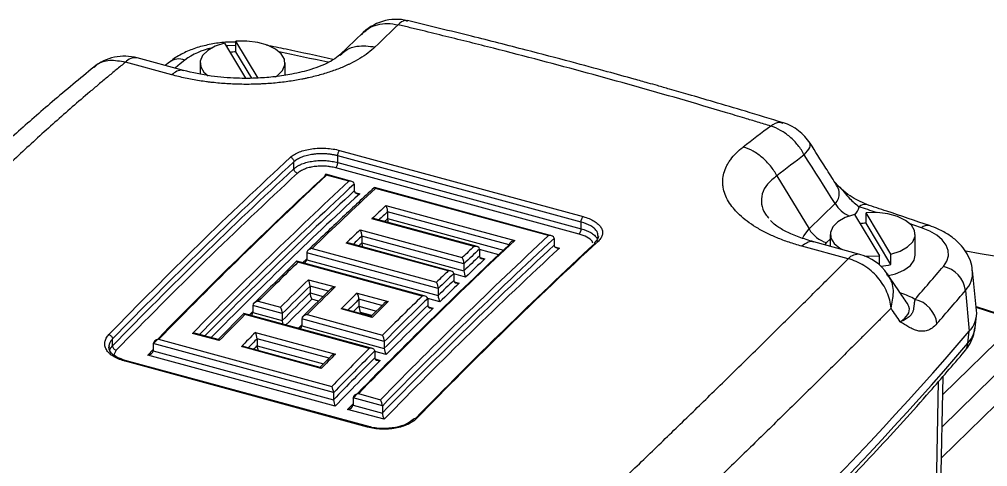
# Model space of a CAD drawing. Header units: millimetres. Extents: x 15 to 1184, y 5 to 836.
# Drawn here: x 830.3 to 890.1, y 311.5 to 339.1 of the extents above; entities that cross this region are included whole.
import ezdxf

# ---------------------------------------------------------------- set-up
doc = ezdxf.new("R2010")
doc.units = ezdxf.units.MM

msp = doc.modelspace()

# ---------------------------------------------------------------- linework, layer by layer
at = {"color": 7, "linetype": 'Continuous', "lineweight": 25}
for p, q in [((851.538, 338.305), (850.128, 336.949)), ((842.991, 337.674), (844.287, 335.514)), ((843.708, 337.145), (843.708, 337.788)), ((845.069, 335.519), (843.708, 337.788)), ((840.467, 335.988), (837.609, 336.765)), ((844.685, 335.517), (843.708, 337.145)), ((839.739, 335.72), (836.881, 336.497)), ((839.592, 336.502), (839.343, 336.294)), ((841.492, 336.452), (841.492, 335.783)), ((846.742, 335.699), (846.742, 336.452)), ((865.025, 326.635), (849.99, 330.721)), ((849.99, 330.307), (849.99, 330.721)), ((850.11, 331.053), (865.145, 326.967)), ((847.287, 329.923), (847.287, 330.351)), ((849.99, 330.307), (865.025, 326.221)), ((850.86, 329.142), (849.25, 329.58)), ((850.678, 329.151), (849.307, 329.523)), ((864.904, 325.889), (849.869, 329.975)), ((877.112, 329.496), (879.098, 326.208)), ((851.013, 328.981), (851.013, 328.553)), ((851.043, 328.466), (851.347, 328.383)), ((863.197, 325.789), (852.266, 328.76)), ((863.016, 325.797), (852.323, 328.704)), ((879.098, 326.208), (880.707, 327.778)), ((852.97, 327.657), (860.921, 325.496)), ((853.072, 327.266), (853.072, 326.847)), ((860.577, 325.227), (853.072, 327.266)), ((881.906, 327.098), (883.44, 324.541)), ((882.622, 326.569), (882.622, 327.212)), ((884.157, 324.655), (882.622, 327.212)), ((858.407, 325.128), (852.102, 326.842)), ((858.592, 325.121), (852.286, 326.834)), ((853.072, 326.847), (860.23, 324.902)), ((865.025, 326.221), (865.025, 326.635)), ((876.722, 326.737), (876.818, 326.622)), ((884.157, 324.012), (882.622, 326.569)), ((851.378, 326.158), (857.684, 324.444)), ((856.815, 323.616), (850.509, 325.33)), ((857.002, 323.609), (850.696, 325.322)), ((857.786, 324.054), (851.48, 325.768)), ((851.48, 325.768), (851.48, 325.345)), ((851.48, 325.345), (857.786, 323.631)), ((863.35, 325.628), (863.35, 325.2)), ((866.074, 325.706), (866.064, 325.756)), ((882.24, 324.635), (879.382, 325.412)), ((880.184, 325.364), (880.06, 325.228)), ((880.406, 325.581), (880.184, 325.364)), ((880.406, 325.876), (880.406, 325.134)), ((885.656, 324.59), (885.656, 325.876)), ((856.195, 322.532), (848.076, 324.738)), ((848.076, 324.738), (848.076, 324.312)), ((848.414, 325.007), (856.091, 322.921)), ((858.743, 324.962), (858.743, 324.533)), ((859.93, 324.62), (858.743, 324.943)), ((863.38, 325.113), (863.685, 325.03)), ((881.512, 324.367), (878.654, 325.144)), ((855.398, 322.059), (847.473, 324.213)), ((855.209, 322.066), (847.532, 324.153)), ((847.816, 324.12), (848.076, 324.37)), ((848.076, 324.312), (856.195, 322.106)), ((858.771, 324.45), (859.079, 324.366)), ((883.44, 323.988), (883.44, 324.541)), ((884.157, 324.012), (884.157, 324.655)), ((857.786, 324.054), (857.786, 323.631)), ((889.445, 321.179), (889.194, 323.641)), ((848.179, 323.074), (849.824, 322.627)), ((857.152, 323.454), (857.152, 323.452)), ((857.152, 323.452), (857.152, 323.024)), ((857.889, 323.242), (857.152, 323.442)), ((857.152, 323.024), (857.152, 323.021)), ((857.178, 322.944), (857.488, 322.859)), ((849.56, 322.503), (847.798, 320.763)), ((849.43, 322.374), (848.284, 322.686)), ((848.284, 322.685), (848.284, 322.257)), ((856.195, 322.532), (856.195, 322.106)), ((888.761, 322.416), (888.992, 319.895)), ((845.085, 321.745), (846.456, 321.373)), ((848.284, 322.256), (849.089, 322.037)), ((848.803, 321.755), (848.388, 321.868)), ((851.195, 322.254), (853.114, 321.733)), ((851.299, 321.866), (851.299, 321.437)), ((852.719, 321.48), (851.299, 321.866)), ((856.299, 321.717), (855.545, 321.922)), ((855.546, 321.905), (855.546, 321.476)), ((844.53, 320.896), (844.748, 321.113)), ((846.561, 320.986), (844.748, 321.478)), ((844.748, 321.478), (844.748, 321.476)), ((844.748, 321.476), (844.748, 321.048)), ((852.115, 320.749), (850.195, 321.271)), ((852.056, 320.811), (850.387, 321.265)), ((851.299, 321.437), (852.377, 321.144)), ((852.85, 321.609), (852.043, 320.815)), ((855.571, 321.4), (855.884, 321.315)), ((844.212, 321.013), (842.598, 319.383)), ((852.132, 318.83), (844.201, 320.985)), ((851.938, 318.836), (844.261, 320.922)), ((844.748, 321.048), (844.748, 321.045)), ((844.748, 321.045), (846.561, 320.552)), ((846.561, 320.983), (846.561, 320.986)), ((846.561, 320.983), (846.561, 320.555)), ((846.561, 320.552), (846.561, 320.555)), ((852.867, 319.272), (847.764, 320.659)), ((847.764, 320.659), (847.764, 320.657)), ((847.764, 320.657), (847.764, 320.228)), ((848.101, 320.926), (852.762, 319.659)), ((851.404, 321.049), (851.356, 321.001)), ((852.091, 320.862), (851.404, 321.049)), ((887.35, 315.985), (891.975, 320.499)), ((889.349, 320.098), (889.442, 320.851)), ((847.764, 320.228), (847.764, 320.225)), ((847.764, 320.225), (852.867, 318.839)), ((895.739, 320.356), (887.271, 312.091)), ((836.087, 318.99), (836.087, 319.419)), ((838.931, 319.396), (849.624, 316.49)), ((842.671, 319.315), (841.026, 319.762)), ((842.611, 319.38), (841.222, 319.757)), ((844.908, 319.821), (849.843, 318.48)), ((849.455, 318.228), (845.014, 319.435)), ((845.014, 319.431), (845.014, 319.002)), ((892.921, 319.48), (887.31, 314.004)), ((888.907, 319.158), (888.992, 319.895)), ((835.864, 319.012), (835.883, 318.913)), ((836.311, 318.719), (836.166, 318.431)), ((838.262, 318.426), (838.596, 318.769)), ((849.731, 316.105), (838.596, 319.131)), ((838.596, 319.125), (838.596, 318.696)), ((848.977, 317.601), (844.042, 318.943)), ((848.916, 317.666), (844.238, 318.937)), ((845.014, 318.998), (849.115, 317.883)), ((852.867, 319.27), (852.867, 319.272)), ((852.867, 319.27), (852.867, 318.841)), ((852.867, 318.839), (852.867, 318.841)), ((849.839, 315.279), (838.262, 318.426)), ((838.596, 318.69), (849.731, 315.664)), ((849.577, 318.352), (848.904, 317.669)), ((852.277, 318.677), (852.277, 318.254)), ((852.973, 318.452), (852.277, 318.641)), ((852.298, 318.182), (852.616, 318.095)), ((851.837, 313.977), (836.801, 318.063)), ((851.906, 314.008), (836.871, 318.094)), ((887.077, 302.561), (887.373, 317.114)), ((886.815, 301.933), (887.094, 316.791)), ((849.731, 316.099), (849.731, 315.67)), ((852.747, 315.285), (850.934, 315.778)), ((850.934, 315.772), (850.934, 315.343)), ((851.269, 316.043), (852.64, 315.67)), ((850.599, 315.072), (850.934, 315.415)), ((850.934, 315.337), (852.747, 314.845)), ((852.747, 315.279), (852.747, 314.85)), ((852.855, 314.46), (850.599, 315.072))]:
    msp.add_line(p, q, dxfattribs=at)
at = {"color": 7, "linetype": 'Continuous', "lineweight": 25, "flags": 128}
for points in [[(853.719, 338.807), (853.542, 338.638), (853.366, 338.468), (853.189, 338.298), (853.012, 338.128), (852.834, 337.957), (852.657, 337.786), (852.479, 337.615), (852.3, 337.443)], [(842.991, 337.674), (842.42, 337.484), (841.963, 337.225), (841.65, 336.915), (841.502, 336.573), (841.53, 336.223), (841.73, 335.889), (841.991, 335.659)], [(843.708, 337.538), (843.202, 337.519), (843.09, 337.51)], [(846.155, 335.6), (846.271, 335.679), (846.584, 335.99), (846.731, 336.331), (846.704, 336.681), (846.503, 337.015), (846.143, 337.312), (845.647, 337.551), (845.048, 337.716), (844.387, 337.797), (843.708, 337.788)], [(840.546, 336.63), (840.259, 336.393), (839.974, 336.157), (839.943, 336.131)], [(880.707, 327.778), (880.469, 328.153), (880.232, 328.528), (879.994, 328.902), (879.756, 329.277), (879.518, 329.651), (879.28, 330.025), (879.041, 330.399), (878.803, 330.773)], [(881.906, 327.098), (881.335, 326.908), (880.878, 326.649), (880.565, 326.338), (880.417, 325.997), (880.444, 325.647), (880.645, 325.313), (881.005, 325.016), (881.157, 324.93)], [(884.157, 324.655), (884.728, 324.845), (885.185, 325.103), (885.498, 325.414), (885.646, 325.755), (885.618, 326.105), (885.418, 326.439), (885.057, 326.736), (884.561, 326.975), (883.962, 327.14), (883.301, 327.221), (882.622, 327.212)], [(886.039, 326.28), (885.56, 326.444), (885.34, 326.52)], [(878.684, 325.623), (878.768, 325.792), (879.098, 326.208)], [(887.392, 323.898), (887.601, 324.217), (887.699, 324.549), (887.684, 324.886), (887.556, 325.216), (887.318, 325.529), (886.979, 325.817), (886.548, 326.07), (886.039, 326.28)], [(882.499, 324.552), (882.761, 324.531), (883.44, 324.541)], [(884.002, 323.334), (884.429, 323.446), (884.957, 323.671), (885.353, 323.959), (885.591, 324.29), (885.656, 324.59)], [(884.733, 320.473), (884.662, 320.577), (884.59, 320.682), (884.518, 320.787), (884.446, 320.891), (884.374, 320.996), (884.302, 321.1), (884.23, 321.205), (884.158, 321.31)], [(889.421, 321.418), (890.689, 321.001), (892.013, 320.537)], [(891.959, 320.506), (890.634, 320.97), (889.426, 321.368)], [(847.546, 320.076), (847.643, 320.173), (847.764, 320.294)]]:
    msp.add_lwpolyline(points, dxfattribs=at)
at = {"color": 7, "linetype": 'Continuous', "lineweight": 25}
for centre, radius, start, end in [((853.617, 336.143), 3, 76.46928, 136.83565), ((843.029, 333.3), 4.154, 101.74826, 126.71407), ((836.822, 333.87), 3, 74.79549, 129.12219), ((837.488, 335.972), 0.802, 81.3245, 139.15132), ((840.183, 335.716), 0.983, 68.34226, 126.91665), ((844.092, 332.376), 4.784, 94.61129, 99.10291), ((771.095, -20.48), 365.456, 77.63119, 78.11177), ((962.131, 217.851), 143.002, 126.66908, 127.52394), ((876.629, 329.889), 3, 32.47663, 72.83607), ((963.335, 217.139), 141.628, 126.64546, 127.50271), ((1044.75, 116.883), 291.144, 132.76386, 135.8462), ((1044.85, 116.733), 290.971, 132.76386, 135.8462), ((1044.608, 116.552), 290.624, 132.76202, 135.84804), ((1044.708, 116.402), 290.451, 132.76202, 135.84804), ((1047.073, 116.135), 290.976, 132.8461, 135.76396), ((1047.419, 116.167), 291.151, 132.87823, 135.73184), ((1047.771, 116.858), 289.679, 132.87358, 135.53708), ((1047.461, 117.13), 288.917, 132.83962, 135.48324), ((1046.91, 117.276), 288.121, 132.83684, 135.39334), ((1046.636, 117.512), 287.41, 132.80291, 135.3492), ((1041.477, 124.779), 278.144, 132.84805, 133.95623), ((882.358, 328.774), 1.928, 211.07855, 246.495), ((882.547, 327.232), 0.495, 76.87977, 136.1196), ((1040.698, 126.706), 274.996, 133.05151, 133.29966), ((1040.718, 126.642), 274.706, 133.08483, 133.23862), ((853.472, 327.266), 0.401, 179.30493, 179.99796), ((880.916, 327.932), 1.323, 319.44239, 344.35729), ((787.76, 40.617), 302.097, 71.57265, 71.78523), ((1039.98, 126.991), 273.634, 133.08326, 133.13593), ((852.671, 326.847), 0.4, 359.32239, 359.99806), ((883.007, 321.8), 4.784, 94.61129, 99.10291), ((1045.047, 122.107), 281.327, 133.50487, 133.74925), ((880.718, 327.173), 1.886, 210.78465, 253.57055), ((886.401, 325.911), 0.517, 75.86315, 134.48352), ((1045.065, 122.044), 281.033, 133.53769, 133.68987), ((1060.806, 111.757), 292.64, 133.08165, 135.72715), ((1044.32, 122.393), 279.956, 133.53667, 133.59051), ((851.879, 325.768), 0.398, 179.55475, 179.99916), ((851.083, 325.345), 0.398, 359.57262, 359.99923), ((1061.127, 112.441), 291.151, 132.87823, 135.73184), ((1061.223, 112.29), 290.976, 132.8461, 135.76396), ((1063.277, 111.839), 290.758, 132.76331, 135.80348), ((1063.765, 111.715), 291.144, 132.76386, 135.8462), ((848.471, 324.738), 0.396, 179.80614, 179.99984), ((1060.799, 111.386), 292.945, 133.11507, 135.75769), ((1060.981, 112.109), 290.629, 132.84436, 135.7657), ((1061.077, 111.957), 290.454, 132.8122, 135.79787), ((1049.166, 122.697), 278.15, 133.29958, 133.50479), ((1049.271, 122.541), 277.984, 133.26648, 133.53788), ((878.182, 258.419), 67.25, 344.99908, 80.92597), ((1052.898, 112.952), 294.586, 134.19761, 134.86523), ((847.681, 324.312), 0.395, 359.82442, 359.99987), ((1049.03, 122.36), 277.638, 133.26522, 133.53696), ((1049.135, 122.204), 277.472, 133.23208, 133.5701), ((882.13, 323.814), 0.828, 82.31079, 138.16503), ((881.454, 321.74), 3, 34.45354, 74.79549), ((1053.566, 118.082), 284.526, 133.74917, 133.95128), ((858.184, 324.054), 0.398, 179.55475, 179.99916), ((857.388, 323.631), 0.398, 359.57262, 359.99923), ((883.085, 328.447), 4.563, 275.5963, 283.59162), ((752.078, 438.829), 177.536, 318.78811, 319.65652), ((887, 322.163), 1.779, 8.1738, 77.28363), ((887.585, 323.52), 1.613, 316.79546, 4.15083), ((1055.32, 111.517), 296.081, 134.39571, 134.86427), ((1053.667, 117.93), 284.354, 133.71657, 133.98388), ((1053.426, 117.748), 284.01, 133.71586, 133.9835), ((1055.764, 111.018), 296.396, 134.4277, 134.89573), ((1056.965, 111.07), 296.081, 134.39571, 134.86427), ((848.184, 322.685), 0.0993, 359.90748, 0.15061), ((856.59, 322.532), 0.396, 179.80614, 179.99984), ((1053.528, 117.595), 283.84, 133.68322, 134.01614), ((752.916, 437.798), 178.233, 318.78811, 319.65652), ((1055.515, 110.845), 296.04, 134.42784, 134.89644), ((1055.838, 110.469), 296.184, 134.45976, 134.89596), ((848.491, 322.257), 0.208, 180.00003, 180.1515), ((1057.289, 111.762), 294.588, 134.39509, 134.66774), ((1057.302, 111.7), 294.29, 134.42692, 134.61159), ((851.092, 321.866), 0.208, 0.00002, 0.11614), ((1059.208, 111.24), 294.588, 134.39509, 134.66774), ((1060.575, 110.866), 294.586, 134.19761, 134.86523), ((1060.676, 110.713), 294.415, 134.16576, 134.89707), ((855.488, 321.905), 0.0579, 359.84423, 0.33674), ((855.8, 322.106), 0.395, 359.82442, 359.99987), ((885.226, 320.119), 1.789, 8.07409, 76.78778), ((1056.674, 111.913), 293.392, 134.42698, 134.51874), ((851.824, 321.437), 0.524, 180.03094, 180.09099), ((1060.43, 110.536), 294.063, 134.16559, 134.89778), ((1060.528, 110.387), 293.888, 134.1337, 134.92968), ((855.754, 321.476), 0.208, 180.00004, 180.17263), ((887.76, 321.052), 1.69, 316.7893, 4.31745), ((1061.274, 104.556), 306.445, 135.08561, 135.50823), ((887.634, 320.331), 1.731, 317.33606, 352.26409), ((1063.734, 103.109), 307.976, 135.27821, 135.50769), ((1063.743, 103.05), 307.674, 135.30912, 135.45441), ((732.606, 454.003), 206.013, 309.2247, 319.38536), ((1062.969, 103.395), 306.579, 135.3102, 135.3673), ((1070.036, 101.394), 307.974, 135.08646, 135.69946), ((732.559, 453.233), 205.963, 309.2247, 319.38536), ((887.931, 319.259), 0.981, 320.11586, 354.09524), ((1068.67, 101.768), 307.976, 135.27821, 135.50769), ((1070.129, 101.25), 307.79, 135.05554, 135.7304), ((1069.887, 101.07), 307.444, 135.05642, 135.73206), ((851.888, 318.677), 0.389, 359.99913, 0.45075), ((852.666, 318.254), 0.389, 179.9992, 180.43247), ((1069.979, 100.926), 307.26, 135.02546, 135.76303)]:
    msp.add_arc(centre, radius, start, end, dxfattribs=at)
for centre, major_axis, ratio, start_param, end_param in [((849.304, 329.306), (-0.067, 0.274), 0.291479, 5.552675, 7.097096), ((849.421, 329.414), (-0.175, 0.179), 0.758163, 0.634268, 0.661037), ((850.675, 328.933), (0.334, 0.082), 0.619518, 6.149524, 7.693944), ((850.792, 329.042), (-0.175, 0.179), 0.758163, 3.802626, 3.829395), ((851.234, 328.493), (-0.175, 0.179), 0.758163, 0.661038, 0.688436), ((851.351, 328.601), (0.334, 0.082), 0.619468, 3.008663, 4.551667), ((852.32, 328.486), (-0.067, 0.274), 0.291479, 5.552675, 6.445181), ((852.968, 327.44), (-0.068, 0.274), 0.288971, 3.978398, 5.549599), ((852.099, 326.626), (0.334, 0.083), 0.616451, 0.833308, 1.411757), ((853.176, 326.673), (-0.068, 0.274), 0.289086, 0.836085, 1.728705), ((851.376, 325.942), (-0.069, 0.275), 0.284429, 3.971301, 5.542501), ((850.508, 325.114), (0.334, 0.085), 0.613374, 0.826243, 1.412818), ((851.585, 325.171), (-0.069, 0.275), 0.284534, 0.828984, 1.768742), ((860.918, 325.28), (0.334, 0.083), 0.617825, 1.410326, 2.981526), ((863.013, 325.58), (0.334, 0.082), 0.619519, 6.149524, 7.693945), ((863.129, 325.688), (-0.175, 0.179), 0.758163, 3.802628, 3.829397), ((848.414, 324.792), (0.334, 0.086), 0.611671, 1.412447, 2.983648), ((858.405, 324.912), (0.334, 0.083), 0.616451, 6.142393, 7.694942), ((858.522, 325.022), (-0.175, 0.179), 0.758128, 3.802289, 3.820932), ((863.571, 325.139), (-0.175, 0.179), 0.758163, 0.661038, 0.688435), ((863.688, 325.247), (0.334, 0.082), 0.619468, 3.008663, 4.551667), ((847.532, 323.938), (-0.071, 0.275), 0.277813, 5.531398, 6.441001), ((847.738, 324.258), (0.334, 0.086), 0.611316, 5.064364, 6.125797), ((857.682, 324.228), (-0.069, 0.275), 0.284429, 3.971301, 5.542501), ((858.964, 324.473), (-0.175, 0.179), 0.758128, 0.660705, 0.679967), ((859.081, 324.583), (0.334, 0.083), 0.6164, 3.001518, 4.552655), ((856.814, 323.401), (0.334, 0.085), 0.613374, 6.135325, 7.696003), ((857.891, 323.457), (-0.069, 0.275), 0.284534, 0.828984, 2.399375), ((848.179, 322.86), (-0.072, 0.275), 0.275307, 3.959198, 5.52843), ((856.091, 322.706), (-0.07, 0.275), 0.279887, 3.964266, 5.535466), ((857.49, 323.075), (0.334, 0.085), 0.613323, 2.994438, 4.553706), ((849.824, 322.413), (0.333, 0.087), 0.608552, 1.413611, 2.328784), ((845.086, 321.532), (0.333, 0.088), 0.605196, 1.414926, 2.975366), ((848.388, 322.082), (-0.072, 0.275), 0.275392, 0.81747, 2.385297), ((851.195, 322.04), (-0.072, 0.275), 0.275307, 3.959196, 5.52843), ((853.114, 321.518), (0.333, 0.087), 0.608552, 1.41361, 2.327191), ((855.209, 321.852), (0.334, 0.086), 0.61026, 6.128257, 7.697134), ((856.299, 321.932), (-0.071, 0.275), 0.279983, 0.821945, 2.392336), ((881.796, 319.768), (4.876, 0.75), 0.544699, 0.585347, 0.832676), ((846.457, 321.16), (-0.073, 0.276), 0.270395, 3.960509, 5.520949), ((850.196, 321.058), (0.333, 0.088), 0.606909, 0.811664, 1.415227), ((851.404, 321.263), (-0.072, 0.275), 0.275392, 0.817471, 2.385297), ((855.884, 321.53), (0.334, 0.086), 0.610208, 2.987357, 4.554828), ((844.262, 320.709), (-0.074, 0.276), 0.268486, 5.517187, 6.700714), ((844.411, 320.991), (0.334, 0.088), 0.604835, 5.47207, 6.11691), ((846.666, 320.378), (-0.073, 0.276), 0.270469, 0.818784, 1.66214), ((848.102, 320.713), (0.333, 0.088), 0.605196, 1.414927, 2.975366), ((852.115, 320.536), (-0.072, 0.276), 0.272899, 5.523882, 6.127445), ((847.426, 320.172), (0.334, 0.088), 0.604835, 5.472745, 6.11691), ((838.934, 319.185), (0.333, 0.091), 0.599058, 1.417496, 2.961917), ((841.028, 319.551), (0.333, 0.09), 0.600778, 0.798152, 1.417728), ((842.673, 319.104), (-0.075, 0.276), 0.263955, 5.510366, 6.129942), ((844.91, 319.609), (-0.074, 0.276), 0.265983, 3.961747, 5.514285), ((844.793, 319.491), (-0.175, 0.179), 0.758128, 3.802293, 3.820948), ((852.763, 319.446), (-0.073, 0.276), 0.270395, 3.960509, 5.520949), ((838.817, 319.065), (-0.175, 0.179), 0.758162, 0.634266, 0.661035), ((844.044, 318.731), (0.333, 0.09), 0.600778, 0.798152, 1.417728), ((845.235, 318.942), (-0.175, 0.179), 0.758128, 0.660708, 0.679982), ((845.119, 318.824), (-0.074, 0.276), 0.266048, 0.820023, 1.924316), ((851.939, 318.623), (0.333, 0.089), 0.603889, 6.128418, 7.699619), ((852.972, 318.665), (-0.073, 0.276), 0.270469, 0.818784, 2.377814), ((838.258, 318.637), (0.333, 0.091), 0.598689, 4.560442, 6.103447), ((838.375, 318.756), (-0.175, 0.179), 0.758164, 3.775236, 3.802634), ((849.845, 318.268), (0.333, 0.09), 0.602172, 1.416166, 2.341457), ((852.615, 318.308), (0.334, 0.089), 0.603835, 2.986912, 4.557304), ((848.979, 317.39), (-0.075, 0.276), 0.263955, 5.510366, 6.129942), ((849.627, 316.278), (-0.075, 0.277), 0.261453, 3.963073, 5.507494), ((849.51, 316.159), (-0.175, 0.179), 0.758163, 3.80263, 3.829398), ((851.272, 315.831), (0.333, 0.091), 0.599058, 1.417496, 2.961917), ((851.155, 315.712), (-0.175, 0.179), 0.758162, 0.634266, 0.661035), ((849.952, 315.61), (-0.175, 0.179), 0.758163, 0.661038, 0.688436), ((849.836, 315.49), (-0.076, 0.277), 0.261509, 0.821351, 2.364356), ((850.596, 315.284), (0.333, 0.091), 0.598689, 4.560442, 6.103447), ((850.713, 315.403), (-0.175, 0.179), 0.758164, 3.775236, 3.802634), ((852.643, 315.459), (-0.075, 0.277), 0.261453, 3.963073, 5.507494), ((852.526, 315.339), (-0.175, 0.179), 0.758163, 3.802631, 3.8294), ((852.968, 314.79), (-0.175, 0.179), 0.758163, 0.661037, 0.688434), ((852.852, 314.671), (-0.076, 0.277), 0.261509, 0.821351, 2.364356)]:
    msp.add_ellipse(centre, major_axis=major_axis, ratio=ratio, start_param=start_param, end_param=end_param, dxfattribs=at)
for points, knots in [([(854.29, 339.02), (854.242, 339.042), (854.077, 339.116), (853.867, 338.935), (853.719, 338.807)], [0, 0, 0, 0, 0.296891, 1, 1, 1, 1]), ([(877.511, 332.756), (876.73, 332.995), (875.3, 333.432), (873.339, 334.013), (871.775, 334.468), (870.616, 334.801), (869.787, 335.036), (869.062, 335.241), (868.034, 335.528), (866.457, 335.963), (864.232, 336.564), (861.44, 337.298), (858.075, 338.154), (855.621, 338.746), (854.301, 339.064)], [0, 0, 0, 0, 0.10422, 0.190634, 0.259182, 0.309811, 0.342477, 0.367525, 0.404277, 0.476175, 0.571918, 0.69123, 0.833966, 1, 1, 1, 1]), ([(851.548, 338.294), (851.659, 338.396), (851.915, 338.63), (852.44, 338.832), (853.062, 338.922), (853.5, 338.845), (853.719, 338.807)], [0, 0, 0, 0, 0.204295, 0.469541, 0.734787, 1, 1, 1, 1]), ([(876.731, 332.553), (876.459, 332.636), (875.928, 332.799), (874.997, 333.082), (873.403, 333.561), (870.18, 334.509), (865.421, 335.844), (860.586, 337.117), (857.164, 337.973), (855.444, 338.393), (854.459, 338.63), (853.966, 338.748), (853.719, 338.807)], [0, 0, 0, 0, 0.0366655, 0.07143, 0.1250025, 0.2500039, 0.4999999, 0.749996, 0.8749975, 0.9374987, 0.9687494, 1, 1, 1, 1]), ([(843.708, 337.741), (843.526, 337.742), (843.043, 337.744), (842.266, 337.642), (841.405, 337.445), (840.599, 337.145), (840, 336.818), (839.689, 336.577), (839.592, 336.502)], [0, 0, 0, 0, 0.11557, 0.30841, 0.503282, 0.702163, 0.906914, 1, 1, 1, 1]), ([(852.3, 337.443), (852.167, 337.315), (852.021, 337.192), (851.862, 337.072), (851.703, 336.953), (851.531, 336.837), (851.347, 336.726), (851.162, 336.615), (850.965, 336.508), (850.754, 336.405), (850.702, 336.379), (850.648, 336.354), (850.594, 336.329), (850.54, 336.303), (850.485, 336.279), (850.43, 336.254), (850.319, 336.206), (850.206, 336.158), (850.09, 336.113), (849.86, 336.021), (849.619, 335.935), (849.37, 335.856), (849.121, 335.776), (848.862, 335.702), (848.595, 335.634), (848.461, 335.6), (848.325, 335.568), (848.186, 335.537), (848.117, 335.521), (848.047, 335.506), (847.977, 335.492), (847.907, 335.477), (847.837, 335.463), (847.766, 335.449), (847.484, 335.395), (847.198, 335.347), (846.907, 335.306), (846.615, 335.266), (846.32, 335.232), (846.019, 335.205), (845.869, 335.192), (845.718, 335.18), (845.566, 335.171), (845.49, 335.166), (845.413, 335.161), (845.336, 335.157), (845.259, 335.154), (845.182, 335.15), (845.105, 335.147), (844.798, 335.135), (844.49, 335.13), (844.184, 335.133), (843.877, 335.136), (843.571, 335.146), (843.265, 335.163), (842.96, 335.181), (842.655, 335.206), (842.351, 335.238), (842.275, 335.246), (842.198, 335.255), (842.123, 335.264), (842.047, 335.273), (841.971, 335.282), (841.896, 335.292), (841.746, 335.312), (841.597, 335.333), (841.449, 335.357), (841.154, 335.403), (840.863, 335.457), (840.578, 335.517), (840.293, 335.578), (840.014, 335.645), (839.739, 335.72)], [0, 0, 0, 0, 0.00183681, 0.00183681, 0.00183681, 0.00367363, 0.00367363, 0.00367363, 0.00551044, 0.00551044, 0.00551044, 0.00596964, 0.00596964, 0.00596964, 0.00642885, 0.00642885, 0.00642885, 0.00734725, 0.00734725, 0.00734725, 0.00918406, 0.00918406, 0.00918406, 0.01102088, 0.01102088, 0.01102088, 0.01193928, 0.01193928, 0.01193928, 0.01239849, 0.01239849, 0.01239849, 0.01285769, 0.01285769, 0.01285769, 0.0146945, 0.0146945, 0.0146945, 0.01653132, 0.01653132, 0.01653132, 0.01744972, 0.01744972, 0.01744972, 0.01790893, 0.01790893, 0.01790893, 0.01836813, 0.01836813, 0.01836813, 0.02020494, 0.02020494, 0.02020494, 0.02204175, 0.02204175, 0.02204175, 0.02387857, 0.02387857, 0.02387857, 0.02433777, 0.02433777, 0.02433777, 0.02479697, 0.02479697, 0.02479697, 0.02571538, 0.02571538, 0.02571538, 0.02755219, 0.02755219, 0.02755219, 0.02938901, 0.02938901, 0.02938901, 0.02938901]), ([(849.698, 336.673), (848.733, 336.883), (847.365, 337.18), (845.989, 337.466), (845.583, 337.55)], [0, 0, 0, 0, 0.70527, 1, 1, 1, 1]), ([(850.14, 336.936), (850.269, 337.051), (850.561, 337.311), (851.29, 337.567), (851.917, 337.49), (852.3, 337.443)], [0, 0, 0, 0, 0.237277, 0.534698, 1, 1, 1, 1]), ([(850.29, 337.089), (850.044, 336.887), (849.582, 336.509), (848.437, 336.06), (847.273, 335.767), (846.158, 335.595), (845.003, 335.501), (843.67, 335.494), (842.071, 335.619), (841.028, 335.859), (840.467, 335.988)], [0, 0, 0, 0, 0.161349, 0.30291, 0.42237, 0.517576, 0.605528, 0.715222, 0.846909, 1, 1, 1, 1]), ([(834.931, 336.199), (834.069, 335.489), (832.453, 334.157), (830.245, 332.216), (828.38, 330.51), (826.848, 329.055), (825.638, 327.872), (824.795, 327.029), (824.256, 326.481), (823.907, 326.123), (823.533, 325.738), (823.033, 325.218), (822.259, 324.403), (821.179, 323.24), (819.761, 321.673), (818.742, 320.494), (818.185, 319.849)], [0, 0, 0, 0, 0.143973, 0.270206, 0.378601, 0.46906, 0.541445, 0.595581, 0.62173, 0.639679, 0.659424, 0.690094, 0.731669, 0.802557, 0.892028, 1, 1, 1, 1]), ([(836.881, 336.497), (836.693, 336.344), (836.319, 336.039), (835.765, 335.581), (835.22, 335.125), (834.497, 334.513), (833.597, 333.739), (832.164, 332.477), (830.399, 330.868), (828.322, 328.886), (826.285, 326.853), (824.623, 325.116), (823.314, 323.702), (822.347, 322.634), (821.386, 321.549), (820.754, 320.816), (820.434, 320.445)], [0, 0, 0, 0, 0.031831, 0.063275, 0.094332, 0.125001, 0.187502, 0.250001, 0.375004, 0.5, 0.62499, 0.749999, 0.812492, 0.875, 0.936722, 1, 1, 1, 1]), ([(836.881, 336.497), (836.555, 336.554), (835.921, 336.664), (835.244, 336.485), (835.008, 336.226), (834.957, 336.17)], [0, 0, 0, 0, 0.453137, 0.881893, 1, 1, 1, 1]), ([(840.465, 335.969), (840.428, 335.984), (840.306, 336.033), (840.058, 335.963), (839.846, 335.801), (839.739, 335.72)], [0, 0, 0, 0, 0.175717, 0.587859, 1, 1, 1, 1]), ([(877.498, 332.712), (877.421, 332.745), (877.198, 332.842), (876.916, 332.667), (876.731, 332.553)], [0, 0, 0, 0, 0.344285, 1, 1, 1, 1]), ([(878.803, 330.773), (878.691, 330.984), (878.559, 331.186), (878.409, 331.374), (878.259, 331.562), (878.092, 331.736), (877.912, 331.89), (877.733, 332.044), (877.541, 332.179), (877.342, 332.29), (877.144, 332.402), (876.938, 332.49), (876.731, 332.553)], [0, 0, 0, 0, 0.25, 0.25, 0.25, 0.5, 0.5, 0.5, 0.75, 0.75, 0.75, 1, 1, 1, 1]), ([(878.654, 325.144), (878.379, 325.218), (878.115, 325.299), (877.859, 325.385), (877.604, 325.471), (877.358, 325.564), (877.121, 325.661), (876.884, 325.759), (876.657, 325.862), (876.439, 325.972), (876.384, 325.999), (876.33, 326.027), (876.277, 326.055), (876.224, 326.083), (876.171, 326.111), (876.119, 326.14), (876.016, 326.197), (875.916, 326.256), (875.819, 326.315), (875.625, 326.433), (875.444, 326.556), (875.275, 326.682), (875.107, 326.808), (874.951, 326.938), (874.809, 327.072), (874.738, 327.138), (874.67, 327.206), (874.605, 327.275), (874.573, 327.309), (874.541, 327.344), (874.511, 327.379), (874.48, 327.414), (874.45, 327.448), (874.422, 327.483), (874.307, 327.623), (874.207, 327.765), (874.123, 327.908), (874.038, 328.05), (873.969, 328.194), (873.914, 328.34), (873.86, 328.485), (873.82, 328.632), (873.796, 328.78), (873.79, 328.817), (873.785, 328.854), (873.781, 328.891), (873.777, 328.928), (873.774, 328.965), (873.772, 329.002), (873.768, 329.075), (873.768, 329.148), (873.772, 329.221), (873.779, 329.367), (873.802, 329.512), (873.841, 329.655), (873.879, 329.798), (873.933, 329.94), (874.002, 330.081), (874.019, 330.116), (874.038, 330.151), (874.057, 330.186), (874.077, 330.221), (874.097, 330.256), (874.118, 330.291), (874.161, 330.36), (874.207, 330.429), (874.257, 330.496), (874.357, 330.632), (874.471, 330.763), (874.6, 330.892), (874.728, 331.02), (874.872, 331.145), (875.029, 331.266)], [0, 0, 0, 0, 0.00183556, 0.00183556, 0.00183556, 0.00367112, 0.00367112, 0.00367112, 0.00550668, 0.00550668, 0.00550668, 0.00596557, 0.00596557, 0.00596557, 0.00642446, 0.00642446, 0.00642446, 0.00734224, 0.00734224, 0.00734224, 0.0091778, 0.0091778, 0.0091778, 0.01101336, 0.01101336, 0.01101336, 0.01193115, 0.01193115, 0.01193115, 0.01239004, 0.01239004, 0.01239004, 0.01284893, 0.01284893, 0.01284893, 0.01468449, 0.01468449, 0.01468449, 0.01652005, 0.01652005, 0.01652005, 0.01835561, 0.01835561, 0.01835561, 0.0188145, 0.0188145, 0.0188145, 0.01927339, 0.01927339, 0.01927339, 0.02019117, 0.02019117, 0.02019117, 0.02202673, 0.02202673, 0.02202673, 0.02386229, 0.02386229, 0.02386229, 0.02432118, 0.02432118, 0.02432118, 0.02478007, 0.02478007, 0.02478007, 0.02569785, 0.02569785, 0.02569785, 0.02753341, 0.02753341, 0.02753341, 0.02936897, 0.02936897, 0.02936897, 0.02936897]), ([(877.112, 329.496), (876.999, 329.705), (876.866, 329.907), (876.715, 330.094), (876.564, 330.281), (876.396, 330.454), (876.215, 330.607), (876.035, 330.76), (875.842, 330.894), (875.643, 331.005), (875.443, 331.116), (875.237, 331.204), (875.029, 331.266)], [0, 0, 0, 0, 0.25, 0.25, 0.25, 0.5, 0.5, 0.5, 0.75, 0.75, 0.75, 1, 1, 1, 1]), ([(878.803, 330.773), (878.945, 330.945), (879.213, 331.268), (879.163, 331.421), (879.14, 331.492)], [0, 0, 0, 0, 0.530868, 1, 1, 1, 1]), ([(880.732, 329.028), (880.534, 329.34), (880.01, 330.166), (879.485, 330.99), (879.158, 331.503)], [0, 0, 0, 0, 0.377925, 1, 1, 1, 1]), ([(847.07, 330.629), (847.139, 330.693), (847.22, 330.752), (847.405, 330.862), (847.509, 330.913), (847.736, 331.003), (847.858, 331.042), (848.116, 331.108), (848.254, 331.134), (848.534, 331.173), (848.678, 331.186), (848.972, 331.197), (849.12, 331.196), (849.412, 331.179), (849.558, 331.163), (849.842, 331.118), (849.979, 331.089), (850.11, 331.053)], [0, 0, 0, 0, 0.125, 0.125, 0.25, 0.25, 0.375, 0.375, 0.5, 0.5, 0.625, 0.625, 0.75, 0.75, 0.875, 0.875, 1, 1, 1, 1]), ([(849.99, 330.721), (849.961, 330.729), (849.902, 330.744), (849.812, 330.765), (849.719, 330.783), (849.623, 330.8), (849.525, 330.814), (849.424, 330.826), (849.322, 330.836), (849.218, 330.843), (849.112, 330.847), (849.005, 330.849), (848.897, 330.848), (848.789, 330.844), (848.681, 330.837), (848.572, 330.827), (848.385, 330.804), (848.107, 330.752), (847.833, 330.667), (847.632, 330.58), (847.501, 330.51), (847.384, 330.434), (847.319, 330.379), (847.287, 330.351)], [0, 0, 0, 0, 0.031067, 0.06246, 0.094178, 0.126221, 0.158589, 0.191283, 0.224303, 0.257648, 0.29132, 0.325317, 0.35964, 0.394289, 0.429265, 0.464566, 0.500194, 0.6153, 0.749963, 0.812471, 0.87498, 0.93749, 1, 1, 1, 1]), ([(849.99, 330.721), (849.99, 330.75), (849.993, 330.782), (849.999, 330.814), (850.005, 330.846), (850.014, 330.879), (850.025, 330.91), (850.036, 330.941), (850.05, 330.97), (850.064, 330.994), (850.079, 331.019), (850.095, 331.039), (850.11, 331.053)], [0, 0, 0, 0, 0.25, 0.25, 0.25, 0.5, 0.5, 0.5, 0.75, 0.75, 0.75, 1, 1, 1, 1]), ([(847.07, 330.629), (847.098, 330.621), (847.127, 330.607), (847.154, 330.589), (847.18, 330.571), (847.205, 330.548), (847.225, 330.523), (847.245, 330.497), (847.261, 330.468), (847.272, 330.439), (847.282, 330.41), (847.288, 330.38), (847.287, 330.351)], [0, 0, 0, 0, 0.25, 0.25, 0.25, 0.5, 0.5, 0.5, 0.75, 0.75, 0.75, 1, 1, 1, 1]), ([(847.287, 329.923), (847.303, 329.937), (847.334, 329.965), (847.387, 330.006), (847.443, 330.045), (847.503, 330.083), (847.566, 330.119), (847.634, 330.154), (847.704, 330.187), (847.853, 330.249), (848.098, 330.329), (848.405, 330.389), (848.665, 330.419), (848.867, 330.431), (849.068, 330.433), (849.266, 330.425), (849.459, 330.408), (849.644, 330.383), (849.822, 330.349), (849.934, 330.321), (849.99, 330.307)], [0, 0, 0, 0, 0.031263, 0.062526, 0.093789, 0.125051, 0.156314, 0.187577, 0.21884, 0.250103, 0.375555, 0.499927, 0.565929, 0.630932, 0.694937, 0.757944, 0.819954, 0.880966, 0.940981, 1, 1, 1, 1]), ([(849.869, 329.975), (849.767, 330.003), (849.66, 330.025), (849.55, 330.043), (849.522, 330.047), (849.494, 330.051), (849.466, 330.055), (849.438, 330.059), (849.41, 330.062), (849.382, 330.065), (849.326, 330.071), (849.27, 330.076), (849.213, 330.079), (849.156, 330.082), (849.099, 330.084), (849.042, 330.085), (849.013, 330.085), (848.985, 330.085), (848.956, 330.085), (848.927, 330.084), (848.898, 330.084), (848.87, 330.083), (848.755, 330.078), (848.644, 330.068), (848.535, 330.053), (848.48, 330.046), (848.426, 330.037), (848.373, 330.026), (848.347, 330.021), (848.32, 330.016), (848.295, 330.01), (848.269, 330.004), (848.243, 329.998), (848.218, 329.992), (848.118, 329.966), (848.023, 329.936), (847.935, 329.901), (847.913, 329.892), (847.891, 329.883), (847.87, 329.874), (847.849, 329.865), (847.828, 329.855), (847.808, 329.845), (847.768, 329.826), (847.73, 329.805), (847.694, 329.784), (847.622, 329.741), (847.559, 329.695), (847.505, 329.645)], [0, 0, 0, 0, 0.000683603, 0.000683603, 0.000683603, 0.000854504, 0.000854504, 0.000854504, 0.001025404, 0.001025404, 0.001025404, 0.001367206, 0.001367206, 0.001367206, 0.001709007, 0.001709007, 0.001709007, 0.001879908, 0.001879908, 0.001879908, 0.002050808, 0.002050808, 0.002050808, 0.002734411, 0.002734411, 0.002734411, 0.003076213, 0.003076213, 0.003076213, 0.003247113, 0.003247113, 0.003247113, 0.003418014, 0.003418014, 0.003418014, 0.004101617, 0.004101617, 0.004101617, 0.004272518, 0.004272518, 0.004272518, 0.004443418, 0.004443418, 0.004443418, 0.00478522, 0.00478522, 0.00478522, 0.005468822, 0.005468822, 0.005468822, 0.005468822]), ([(849.869, 329.975), (849.885, 329.989), (849.9, 330.009), (849.915, 330.034), (849.929, 330.058), (849.943, 330.087), (849.954, 330.118), (849.965, 330.149), (849.974, 330.182), (849.98, 330.214), (849.986, 330.246), (849.99, 330.278), (849.99, 330.307)], [0, 0, 0, 0, 0.25, 0.25, 0.25, 0.5, 0.5, 0.5, 0.75, 0.75, 0.75, 1, 1, 1, 1]), ([(847.505, 329.645), (847.447, 329.661), (847.39, 329.7), (847.309, 329.803), (847.286, 329.866), (847.287, 329.923)], [0, 0, 0, 0, 0.5, 0.5, 1, 1, 1, 1]), ([(877.112, 329.496), (876.9, 329.323), (876.475, 328.978), (876.162, 328.376), (876.129, 327.751), (876.285, 327.236), (876.536, 326.955), (876.61, 326.872)], [0, 0, 0, 0, 0.226261, 0.452609, 0.68166, 0.90533, 1, 1, 1, 1]), ([(882.658, 327.715), (882.301, 327.874), (881.518, 328.223), (880.941, 328.822), (880.628, 329.148)], [0, 0, 0, 0, 0.4559402, 1, 1, 1, 1]), ([(880.707, 327.778), (880.788, 327.875), (880.952, 328.07), (880.981, 328.434), (880.9, 328.758), (880.768, 328.953), (880.721, 329.022)], [0, 0, 0, 0, 0.273952, 0.55381, 0.842502, 1, 1, 1, 1]), ([(880.751, 329.009), (880.799, 328.965), (881.125, 328.669), (881.53, 328.104), (881.988, 327.737), (882.19, 327.576)], [0, 0, 0, 0, 0.088047, 0.599825, 1, 1, 1, 1]), ([(852.238, 328.751), (851.589, 328.146), (850.227, 326.879), (848.864, 325.57), (848.151, 324.886)], [0, 0, 0, 0, 0.476555, 1, 1, 1, 1]), ([(886.527, 326.413), (885.653, 326.711), (884.37, 327.15), (883.073, 327.578), (882.659, 327.715)], [0, 0, 0, 0, 0.6804227, 1, 1, 1, 1]), ([(865.025, 326.635), (865.025, 326.692), (865.038, 326.762), (865.083, 326.886), (865.114, 326.938), (865.145, 326.967)], [0, 0, 0, 0, 0.5, 0.5, 1, 1, 1, 1]), ([(866.064, 325.756), (866.059, 325.855), (866.051, 326.021), (865.852, 326.235), (865.56, 326.452), (865.236, 326.563), (865.025, 326.635)], [0, 0, 0, 0, 0.276057, 0.466613, 0.651048, 1, 1, 1, 1]), ([(865.145, 326.967), (865.277, 326.931), (865.399, 326.89), (865.627, 326.796), (865.733, 326.744), (865.921, 326.63), (866.003, 326.569), (866.143, 326.441), (866.201, 326.372), (866.288, 326.234), (866.317, 326.163), (866.348, 326.018), (866.349, 325.945), (866.322, 325.802), (866.294, 325.731), (866.21, 325.592), (866.154, 325.525), (866.085, 325.461)], [0, 0, 0, 0, 0.125, 0.125, 0.25, 0.25, 0.375, 0.375, 0.5, 0.5, 0.625, 0.625, 0.75, 0.75, 0.875, 0.875, 1, 1, 1, 1]), ([(879.382, 325.412), (879.071, 325.505), (878.439, 325.694), (877.679, 326.03), (877.108, 326.356), (876.902, 326.546), (876.813, 326.628)], [0, 0, 0, 0, 0.256047, 0.520708, 0.793744, 1, 1, 1, 1]), ([(864.904, 325.889), (864.935, 325.917), (864.967, 325.97), (865.012, 326.094), (865.025, 326.163), (865.025, 326.221)], [0, 0, 0, 0, 0.5, 0.5, 1, 1, 1, 1]), ([(865.744, 325.336), (865.734, 325.374), (865.698, 325.511), (865.4, 325.717), (865.07, 325.831), (864.904, 325.889)], [0, 0, 0, 0, 0.162658, 0.581297, 1, 1, 1, 1]), ([(865.025, 326.221), (865.237, 326.148), (865.562, 326.038), (865.848, 325.817), (865.997, 325.673), (866.016, 325.582), (866.021, 325.56)], [0, 0, 0, 0, 0.442387, 0.676384, 0.918256, 1, 1, 1, 1]), ([(889.179, 323.632), (889.178, 323.689), (889.174, 323.951), (889.013, 324.398), (888.715, 324.939), (888.288, 325.422), (887.742, 325.849), (887.146, 326.181), (886.711, 326.344), (886.527, 326.413)], [0, 0, 0, 0, 0.0421811, 0.1969041, 0.350919, 0.5108186, 0.6818275, 0.8654051, 1, 1, 1, 1]), ([(865.86, 325.304), (865.863, 325.332), (865.867, 325.377), (865.896, 325.406), (865.907, 325.417)], [0, 0, 0, 0, 0.627035, 1, 1, 1, 1]), ([(865.907, 325.417), (865.914, 325.425), (865.935, 325.453), (865.999, 325.474), (866.056, 325.465), (866.085, 325.461)], [0, 0, 0, 0, 0.168466, 0.584233, 1, 1, 1, 1]), ([(866.091, 325.737), (866.081, 325.687), (866.062, 325.585), (865.962, 325.48), (865.912, 325.427)], [0, 0, 0, 0, 0.494957, 1, 1, 1, 1]), ([(879.377, 325.394), (879.341, 325.408), (879.22, 325.457), (878.972, 325.387), (878.76, 325.225), (878.654, 325.144)], [0, 0, 0, 0, 0.172632, 0.586316, 1, 1, 1, 1]), ([(847.474, 324.231), (846.807, 323.58), (845.908, 322.702), (845.009, 321.808), (844.777, 321.577)], [0, 0, 0, 0, 0.742069, 1, 1, 1, 1]), ([(865.066, 308.315), (865.254, 308.494), (865.628, 308.851), (866.182, 309.382), (866.727, 309.903), (867.45, 310.597), (868.35, 311.462), (869.782, 312.843), (871.547, 314.551), (873.625, 316.573), (875.661, 318.567), (877.324, 320.204), (878.633, 321.499), (879.6, 322.459), (880.561, 323.416), (881.193, 324.047), (881.512, 324.367)], [0, 0, 0, 0, 0.031831, 0.063275, 0.094332, 0.125001, 0.187502, 0.250001, 0.375004, 0.5, 0.62499, 0.749999, 0.812492, 0.875, 0.936722, 1, 1, 1, 1]), ([(884.158, 321.31), (884.147, 321.475), (884.12, 321.643), (884.078, 321.81), (884.037, 321.977), (883.98, 322.144), (883.909, 322.307), (883.838, 322.471), (883.753, 322.631), (883.655, 322.786), (883.557, 322.94), (883.447, 323.088), (883.326, 323.228), (883.205, 323.368), (883.073, 323.499), (882.933, 323.62), (882.793, 323.74), (882.644, 323.85), (882.49, 323.947), (882.335, 324.044), (882.174, 324.129), (882.01, 324.199), (881.847, 324.269), (881.68, 324.326), (881.512, 324.367)], [0, 0, 0, 0, 0.125, 0.125, 0.125, 0.25, 0.25, 0.25, 0.375, 0.375, 0.375, 0.5, 0.5, 0.5, 0.625, 0.625, 0.625, 0.75, 0.75, 0.75, 0.875, 0.875, 0.875, 1, 1, 1, 1]), ([(884.158, 321.31), (884.23, 321.638), (884.374, 322.296), (884.224, 323.049), (883.955, 323.344), (883.896, 323.409)], [0, 0, 0, 0, 0.437892, 0.875919, 1, 1, 1, 1]), ([(885.167, 321.61), (884.991, 321.87), (884.581, 322.477), (884.168, 323.084), (883.933, 323.43)], [0, 0, 0, 0, 0.429583, 1, 1, 1, 1]), ([(885.635, 321.86), (885.618, 321.784), (885.604, 321.716), (885.594, 321.652), (885.583, 321.589), (885.575, 321.531), (885.569, 321.473), (885.566, 321.445), (885.564, 321.417), (885.561, 321.389), (885.559, 321.361), (885.556, 321.333), (885.552, 321.305), (885.549, 321.278), (885.545, 321.25), (885.539, 321.222), (885.533, 321.193), (885.526, 321.165), (885.516, 321.136), (885.507, 321.107), (885.495, 321.078), (885.481, 321.049), (885.466, 321.02), (885.449, 320.99), (885.429, 320.961), (885.389, 320.902), (885.336, 320.844), (885.271, 320.787), (885.206, 320.73), (885.128, 320.675), (885.038, 320.623), (884.993, 320.596), (884.945, 320.571), (884.894, 320.546), (884.869, 320.533), (884.843, 320.521), (884.816, 320.509), (884.802, 320.503), (884.789, 320.497), (884.775, 320.491), (884.761, 320.485), (884.747, 320.479), (884.733, 320.473)], [0.00227307, 0.00227307, 0.00227307, 0.00227307, 0.00370582, 0.00370582, 0.00370582, 0.00513857, 0.00513857, 0.00513857, 0.00585494, 0.00585494, 0.00585494, 0.00657131, 0.00657131, 0.00657131, 0.00728769, 0.00728769, 0.00728769, 0.00800406, 0.00800406, 0.00800406, 0.00872044, 0.00872044, 0.00872044, 0.00943681, 0.00943681, 0.00943681, 0.01086956, 0.01086956, 0.01086956, 0.0123023, 0.0123023, 0.0123023, 0.01301868, 0.01301868, 0.01301868, 0.01337686, 0.01337686, 0.01337686, 0.01355596, 0.01355596, 0.01355596, 0.01373505, 0.01373505, 0.01373505, 0.01373505]), ([(884.158, 321.31), (883.998, 321.149), (883.679, 320.829), (883.2, 320.351), (882.724, 319.875), (882.085, 319.239), (881.278, 318.438), (879.969, 317.141), (878.306, 315.502), (876.268, 313.507), (874.189, 311.484), (872.422, 309.775), (870.989, 308.394), (869.907, 307.356), (868.812, 306.307), (868.074, 305.603), (867.701, 305.247)], [0, 0, 0, 0, 0.031775, 0.0632, 0.094275, 0.125001, 0.187503, 0.250001, 0.375005, 0.5, 0.624989, 0.749999, 0.812492, 0.875, 0.936798, 1, 1, 1, 1]), ([(884.733, 320.473), (884.908, 320.617), (885.252, 320.9), (885.344, 321.304), (885.198, 321.541), (885.159, 321.605)], [0, 0, 0, 0, 0.430206, 0.846211, 1, 1, 1, 1]), ([(886.997, 320.37), (886.897, 320.256), (886.797, 320.165), (886.696, 320.094), (886.596, 320.023), (886.495, 319.972), (886.394, 319.939), (886.344, 319.922), (886.294, 319.91), (886.245, 319.902), (886.196, 319.894), (886.147, 319.89), (886.099, 319.89), (886.05, 319.889), (886.002, 319.892), (885.955, 319.898), (885.907, 319.904), (885.86, 319.913), (885.814, 319.924), (885.767, 319.936), (885.72, 319.95), (885.674, 319.965), (885.628, 319.981), (885.582, 319.999), (885.536, 320.018), (885.445, 320.057), (885.355, 320.102), (885.265, 320.151), (885.176, 320.199), (885.087, 320.252), (884.998, 320.306), (884.954, 320.333), (884.91, 320.361), (884.866, 320.388), (884.844, 320.402), (884.822, 320.416), (884.8, 320.431), (884.789, 320.438), (884.778, 320.445), (884.767, 320.452), (884.756, 320.459), (884.744, 320.466), (884.733, 320.473)], [0.00227307, 0.00227307, 0.00227307, 0.00227307, 0.00370582, 0.00370582, 0.00370582, 0.00513857, 0.00513857, 0.00513857, 0.00585494, 0.00585494, 0.00585494, 0.00657131, 0.00657131, 0.00657131, 0.00728769, 0.00728769, 0.00728769, 0.00800406, 0.00800406, 0.00800406, 0.00872044, 0.00872044, 0.00872044, 0.00943681, 0.00943681, 0.00943681, 0.01086956, 0.01086956, 0.01086956, 0.0123023, 0.0123023, 0.0123023, 0.01301868, 0.01301868, 0.01301868, 0.01337686, 0.01337686, 0.01337686, 0.01355596, 0.01355596, 0.01355596, 0.01373505, 0.01373505, 0.01373505, 0.01373505]), ([(888.684, 318.629), (888.78, 318.754), (889.003, 319.041), (889.246, 319.537), (889.312, 319.92), (889.343, 320.098)], [0, 0, 0, 0, 0.290577, 0.670242, 1, 1, 1, 1]), ([(836.801, 318.063), (836.67, 318.099), (836.548, 318.141), (836.32, 318.238), (836.214, 318.294), (836.026, 318.414), (835.944, 318.478), (835.803, 318.616), (835.745, 318.69), (835.659, 318.84), (835.629, 318.917), (835.599, 319.075), (835.598, 319.155), (835.625, 319.312), (835.653, 319.391), (835.737, 319.545), (835.793, 319.619), (835.862, 319.69)], [0, 0, 0, 0, 0.125, 0.125, 0.25, 0.25, 0.375, 0.375, 0.5, 0.5, 0.625, 0.625, 0.75, 0.75, 0.875, 0.875, 1, 1, 1, 1]), ([(835.862, 319.69), (835.92, 319.674), (835.978, 319.636), (836.061, 319.536), (836.086, 319.474), (836.087, 319.419)], [0, 0, 0, 0, 0.5, 0.5, 1, 1, 1, 1]), ([(836.087, 319.419), (836.072, 319.403), (836.042, 319.371), (836.003, 319.322), (835.968, 319.272), (835.938, 319.221), (835.912, 319.17), (835.891, 319.118), (835.875, 319.065), (835.868, 319.03), (835.864, 319.012)], [0, 0, 0, 0, 0.124999, 0.249998, 0.374998, 0.499998, 0.624998, 0.749998, 0.874999, 1, 1, 1, 1]), ([(836.871, 318.094), (836.696, 318.153), (836.361, 318.265), (836.044, 318.498), (835.874, 318.726), (835.862, 318.867), (835.856, 318.934)], [0, 0, 0, 0, 0.285148, 0.545696, 0.783386, 1, 1, 1, 1]), ([(835.906, 318.717), (835.908, 318.725), (835.929, 318.821), (836.011, 318.909), (836.087, 318.99)], [0, 0, 0, 0, 0.084005, 1, 1, 1, 1]), ([(836.087, 318.99), (836.087, 318.935), (836.112, 318.874), (836.195, 318.773), (836.253, 318.735), (836.311, 318.719)], [0, 0, 0, 0, 0.5, 0.5, 1, 1, 1, 1]), ([(862.492, 293.063), (863.214, 293.662), (865.308, 295.4), (868.67, 298.308), (872.534, 301.802), (876.257, 305.337), (879.842, 308.91), (883.283, 312.522), (886.223, 315.764), (887.98, 317.81), (888.684, 318.629)], [0, 0, 0, 0, 0.07319, 0.212214, 0.351235, 0.490248, 0.62925, 0.768238, 0.907211, 1, 1, 1, 1]), ([(836.801, 318.063), (836.809, 318.071), (836.825, 318.085), (836.847, 318.095), (836.863, 318.098), (836.87, 318.094), (836.871, 318.094)], [0, 0, 0, 0, 0.318074, 0.636147, 0.954221, 1, 1, 1, 1]), ([(854.877, 314.522), (854.808, 314.451), (854.727, 314.384), (854.542, 314.26), (854.437, 314.201), (854.211, 314.097), (854.089, 314.051), (853.831, 313.973), (853.693, 313.939), (853.413, 313.889), (853.269, 313.871), (852.975, 313.85), (852.826, 313.848), (852.535, 313.858), (852.389, 313.872), (852.105, 313.913), (851.968, 313.942), (851.837, 313.977)], [0, 0, 0, 0, 0.125, 0.125, 0.25, 0.25, 0.375, 0.375, 0.5, 0.5, 0.625, 0.625, 0.75, 0.75, 0.875, 0.875, 1, 1, 1, 1]), ([(854.659, 314.371), (854.659, 314.427), (854.681, 314.475), (854.762, 314.531), (854.819, 314.538), (854.877, 314.522)], [0, 0, 0, 0, 0.5, 0.5, 1, 1, 1, 1]), ([(851.837, 313.977), (851.844, 313.985), (851.86, 313.999), (851.883, 314.009), (851.898, 314.012), (851.905, 314.008), (851.906, 314.008)], [0, 0, 0, 0, 0.318074, 0.636147, 0.954221, 1, 1, 1, 1]), ([(854.701, 314.486), (854.563, 314.375), (854.281, 314.148), (853.685, 313.967), (853.154, 313.895), (852.731, 313.884), (852.303, 313.916), (852.039, 313.977), (851.906, 314.008)], [0, 0, 0, 0, 0.234915, 0.479727, 0.605961, 0.735118, 0.866187, 1, 1, 1, 1])]:
    msp.add_open_spline(points, degree=3, knots=knots, dxfattribs=at)

doc.saveas('drawing.dxf')
